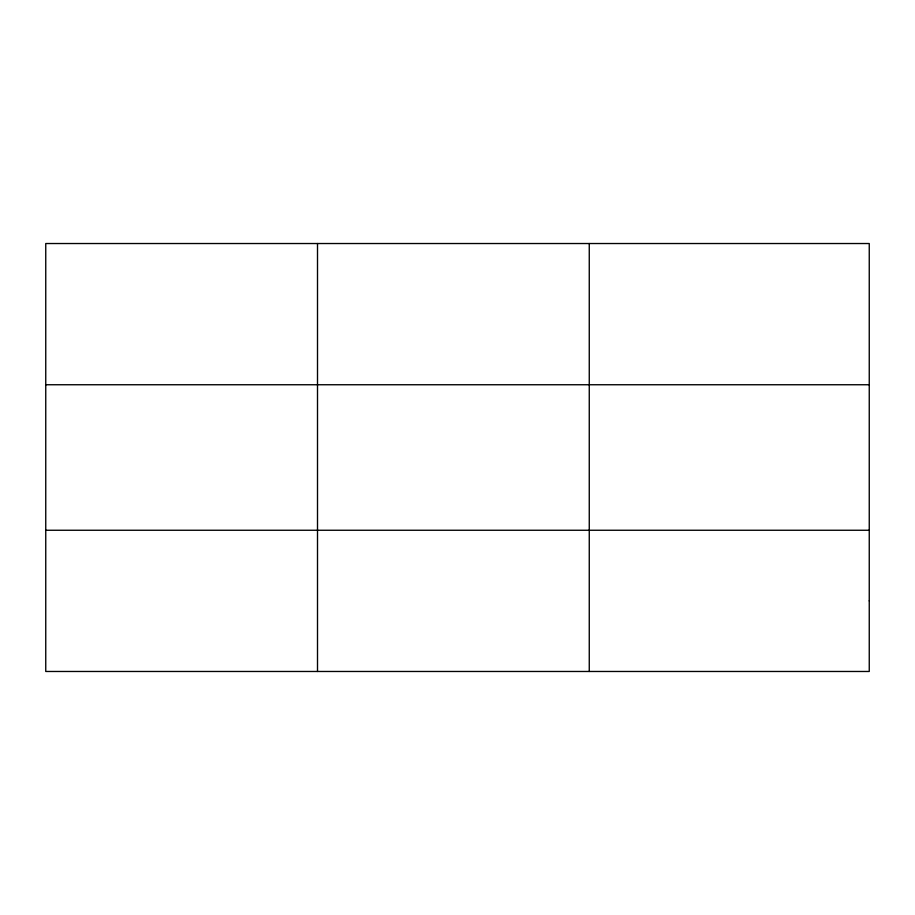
<?xml version="1.0" encoding="UTF-8"?>
<svg xmlns="http://www.w3.org/2000/svg" width="915" height="915" viewBox="0 0 915 915"><rect width="100%" height="100%" fill="white"/><g stroke="black" fill="none" stroke-linecap="round" stroke-linejoin="round"><path stroke-width="1.37" d="M317.505 243.527L317.505 671.473M589.26 243.527L589.26 671.473M45.75 384.746L869.25 384.746M45.75 530.254L869.25 530.254M869.25 600.858L869.25 671.473L45.75 671.473L45.75 243.527L869.25 243.527L869.25 600.858"/></g></svg>
